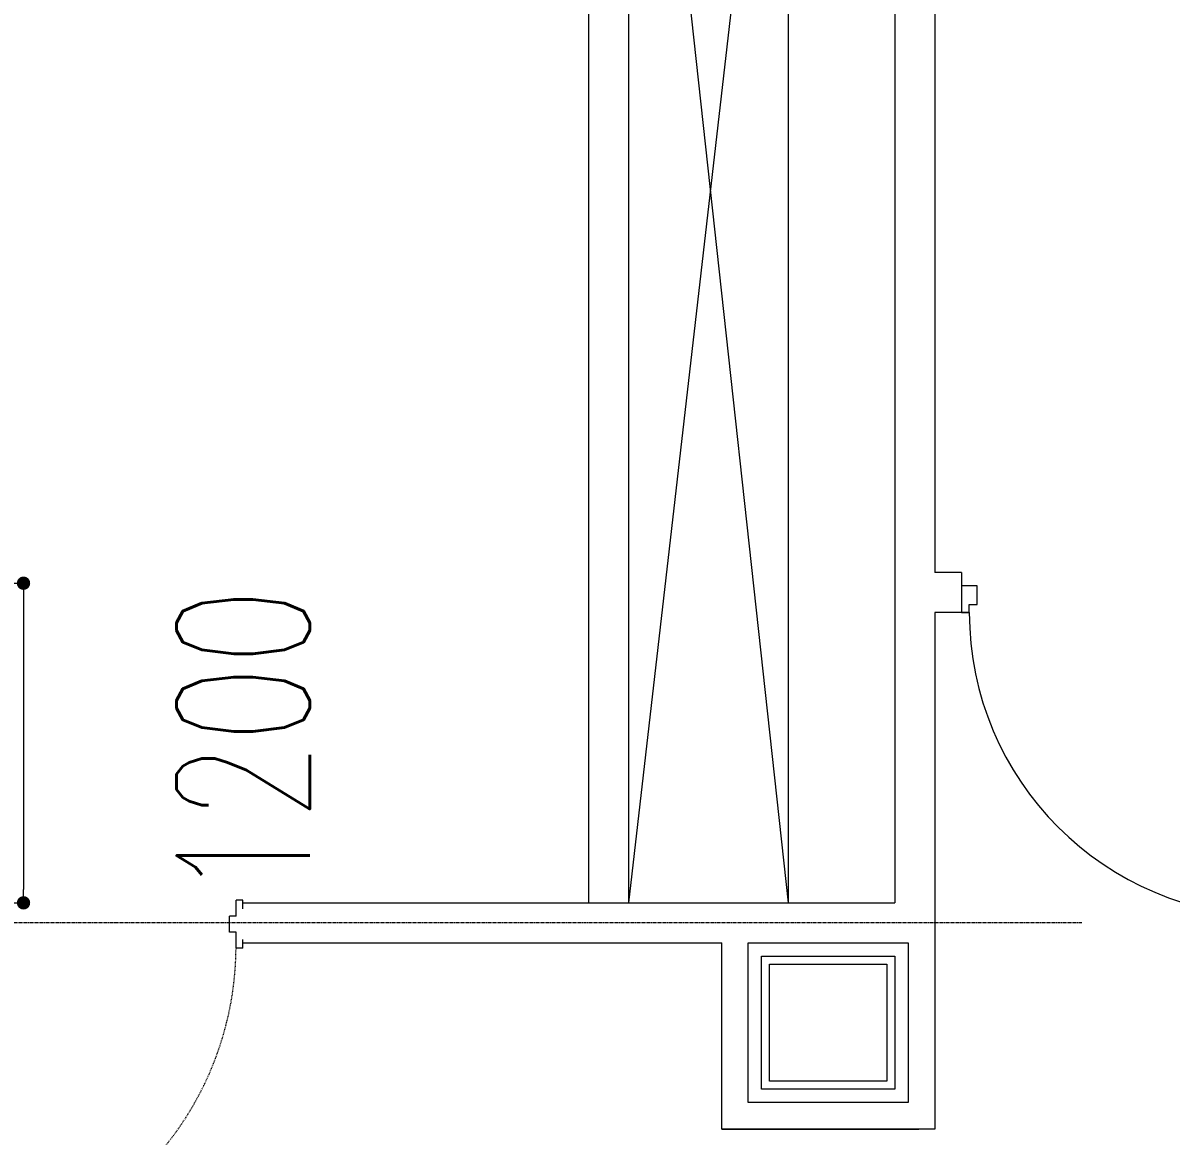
# Model space of a CAD drawing. Extents: x 225000 to 2157367, y 208400 to 840900.
# Drawn here: x 513902 to 518213, y 392777 to 396956 of the extents above; entities that cross this region are included whole.
import ezdxf

# ---------------------------------------------------------------- set-up
doc = ezdxf.new("R2010")
doc.units = 0
doc.header["$LTSCALE"] = 10
doc.linetypes.add('Data Center Layout_L20$0$CENTER', pattern=[2, 1.25, -0.25, 0.25, -0.25])
doc.linetypes.add('Data Center Layout_L20$0$HIDDENK2', pattern=[0.5, 0.25, -0.25])
for name, color, linetype, lineweight in [('Data Center Layout_L20$0$ARC', 252, 'Continuous', 0), ('Data Center Layout_L20$0$K-SIN', 252, 'Data Center Layout_L20$0$CENTER', 9), ('Data Center Layout_L20$0$STEEL1', 252, 'Continuous', 0)]:
    doc.layers.add(name, color=color, linetype=linetype, lineweight=lineweight)
doc.layers.add('Data Center Layout_L20$0$MACHINE-DIM', color=252, linetype='Continuous')
doc.styles.add('Data Center Layout_L20$0$型式1', font='simplex.shx', dxfattribs={"width": 0.68, "bigfont": 'chineset.shx'})
doc.dimstyles.new('Data Center Layout_L20$0$DIM-50-00', dxfattribs={"dimscale": 0, "dimtxt": 150, "dimasz": 50, "dimexe": 0, "dimexo": 0.1, "dimgap": 50, "dimtad": 1, "dimdec": 1, "dimdsep": 46, "dimtxsty": 'Data Center Layout_L20$0$型式1', "dimblk": 'Data Center Layout_L20$0$_Dot', "dimcen": 0, "dimclrd": 256, "dimclre": 256, "dimclrt": 256, "dimadec": 0, "dimazin": 0, "dimtfac": 0.8, "dimtdec": 1, "dimtmove": 2, "dimatfit": 3, "dimldrblk": 'Data Center Layout_L20$0$_ArchTick', "dimfxl": 1, "dimtolj": 1, "dimlwd": 13, "dimlwe": 9, "dimarcsym": 0})

# ---------------------------------------------------------------- blocks, each defined once
blk = doc.blocks.new('Data Center Layout_L20$0$_Dot')
at = {"layer": 'Data Center Layout_L20$0$MACHINE-DIM', "color": 0, "lineweight": -2}
blk.add_line((-0.5, 0), (-1, 0), dxfattribs=at)
at = {"layer": 'Data Center Layout_L20$0$MACHINE-DIM', "color": 0, "const_width": 0.5}
blk.add_lwpolyline([(-0.25, 0, 1), (0.25, 0, 1)], format="xyb", close=True, dxfattribs=at)
blk = doc.blocks.new('*D66')
at = {"layer": 'Data Center Layout_L20$0$STEEL1', "lineweight": 9, "transparency": 16777216}
for p, q in [((513269.7, 194852.3), (513903.8, 194852.3)), ((513269.7, 193652.3), (513903.8, 193652.3))]:
    blk.add_line(p, q, dxfattribs=at)
at = {"layer": 'Data Center Layout_L20$0$STEEL1', "lineweight": 13, "transparency": 16777216}
blk.add_line((513903.8, 194802.3), (513903.8, 193702.3), dxfattribs=at)
at = {"layer": 'DEFPOINTS', "color": 0, "transparency": 16777216}
for p in [(513269.6, 194852.3), (513269.6, 193652.3), (513903.8, 193652.3)]:
    blk.add_point(p, dxfattribs=at)
at = {"layer": 'Data Center Layout_L20$0$STEEL1', "lineweight": 13, "transparency": 16777216, "xscale": 50, "yscale": 50, "zscale": 50}
for p, rotation in [((513903.8, 194852.3), 90), ((513903.8, 193652.3), 270)]:
    blk.add_blockref('Data Center Layout_L20$0$_Dot', p, dxfattribs=dict(at, rotation=rotation))
at = {"layer": 'Data Center Layout_L20$0$STEEL1', "transparency": 16777216, "insert": (514728.8, 194252.3), "char_height": 500, "attachment_point": 5, "rotation": 90, "style": 'Data Center Layout_L20$0$型式1'}
blk.add_mtext('\\A1;1200', dxfattribs=at)
blk = doc.blocks.new('Data Center Layout_L20$0$_ArchTick')
at = {"layer": 'Data Center Layout_L20$0$MACHINE-DIM', "color": 0, "const_width": 0.15}
blk.add_lwpolyline([(-0.5, -0.5), (0.5, 0.5)], dxfattribs=at)
blk = doc.blocks.new('Data Center Layout_L20')
at = {"layer": 'Data Center Layout_L20$0$ARC'}
for p, q in [((517325.59, 204802.31), (517325.59, 194892.31)), ((516175.59, 199130.31), (516775.59, 193652.31)), ((517175.59, 198902.31), (517175.59, 193652.31)), ((516775.59, 198880.21), (516175.59, 193652.31)), ((516775.59, 198802.31), (516775.59, 193652.31)), ((516025.59, 197852.31), (516025.59, 193652.31)), ((516175.59, 197852.31), (516175.59, 193652.31)), ((517325.59, 194742.31), (517325.59, 192802.31)), ((514701.89, 193602.31), (514701.89, 193662.31)), ((514726.89, 193662.31), (514701.89, 193662.31)), ((514726.89, 193630.31), (514726.89, 193662.31)), ((514726.89, 193652.31), (517175.59, 193652.31)), ((514701.89, 193602.31), (514676.89, 193602.31)), ((514676.89, 193542.31), (514676.89, 193602.31)), ((514701.89, 193542.31), (514676.89, 193542.31)), ((514701.89, 193482.31), (514701.89, 193542.31)), ((514726.89, 193482.31), (514726.89, 193514.31)), ((514726.89, 193502.31), (516525.59, 193502.31)), ((516525.59, 192802.31), (516525.59, 193502.31)), ((514726.89, 193482.31), (514701.89, 193482.31)), ((516525.59, 192802.31), (517265.59, 192802.31)), ((517325.59, 192802.31), (516525.59, 192802.31))]:
    blk.add_line(p, q, dxfattribs=at)
at = {"layer": 'Data Center Layout_L20$0$ARC', "linetype": 'Continuous'}
for p, q in [((517425.59, 194892.31), (517325.59, 194892.31)), ((517425.59, 194892.31), (517325.59, 194892.31)), ((517425.59, 194892.31), (517425.59, 194742.31)), ((517455.59, 194742.31), (517325.59, 194742.31)), ((517425.59, 194742.31), (517325.59, 194742.31))]:
    blk.add_line(p, q, dxfattribs=at)
blk.add_lwpolyline([(517425.59, 194742.31), (517455.59, 194742.31), (517455.59, 194772.31), (517485.59, 194772.31), (517485.59, 194842.31), (517425.59, 194842.31)], close=True, dxfattribs=at)
at = {"layer": 'Data Center Layout_L20$0$ARC'}
for points in [[(516625.59, 193502.31), (517225.59, 193502.31), (517225.59, 192902.31), (516625.59, 192902.31)], [(516675.59, 192952.31), (516675.59, 193452.31), (517175.59, 193452.31), (517175.59, 192952.31)], [(516705.59, 192982.31), (516705.59, 193422.31), (517145.59, 193422.31), (517145.59, 192982.31)]]:
    blk.add_lwpolyline(points, close=True, dxfattribs=at)
at = {"layer": 'Data Center Layout_L20$0$ARC', "linetype": 'Continuous'}
blk.add_arc((518595.59, 194742.31), 1140, 180, 270, dxfattribs=at)
at = {"layer": 'Data Center Layout_L20$0$ARC', "linetype": 'Data Center Layout_L20$0$HIDDENK2'}
blk.add_arc((513501.89, 193492.31), 1200, 270, 0, dxfattribs=at)
at = {"layer": 'Data Center Layout_L20$0$K-SIN'}
blk.add_line((517878.59, 193577.31), (512425.59, 193577.31), dxfattribs=at)
at = {"layer": 'Data Center Layout_L20$0$STEEL1'}
dim = blk.add_linear_dim(base=(513903.83, 193652.31), p1=(513269.63, 194852.31), p2=(513269.63, 193652.31), angle=90, dimstyle='Data Center Layout_L20$0$DIM-50-00', override={"dimscale": 1, "dimtxt": 500}, dxfattribs=at)
dim.commit()
dim.dimension.update_dxf_attribs({"geometry": '*D66', "text_midpoint": (514728.83, 194252.31)})

msp = doc.modelspace()

# ---------------------------------------------------------------- block references
msp.add_blockref('Data Center Layout_L20', (0, 200000))

doc.saveas('drawing.dxf')
